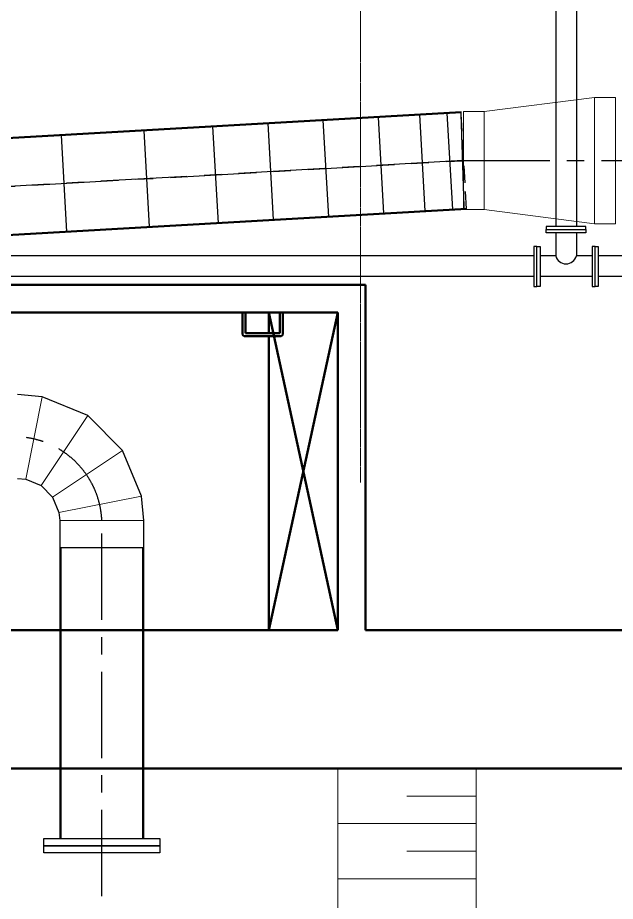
# Model space of a CAD drawing. Header units: inches. Extents: x 0 to 235202, y 0 to 361577.
# Drawn here: x 160199 to 164528, y 290996 to 297394 of the extents above; entities that cross this region are included whole.
import ezdxf

# ---------------------------------------------------------------- set-up
doc = ezdxf.new("R2010")
doc.units = ezdxf.units.IN
doc.header["$MEASUREMENT"] = 0
doc.linetypes.add('CENTER', pattern=[2, 1.25, -0.25, 0.25, -0.25])
doc.linetypes.add('HIDDEN', pattern=[0.375, 0.25, -0.125])
for name, color, linetype, lineweight in [('.5', 8, 'Continuous', 0), ('DIM', 251, 'Continuous', 0), ('plan', 8, 'Continuous', 0)]:
    doc.layers.add(name, color=color, linetype=linetype, lineweight=lineweight)
for name, color, linetype in [('2', 2, 'HIDDEN'), ('pipes', 2, 'Continuous'), ('steel elbow 90deg', 3, 'Continuous'), ('text', 3, 'Continuous')]:
    doc.layers.add(name, color=color, linetype=linetype)

msp = doc.modelspace()

# ---------------------------------------------------------------- linework, layer by layer
at = {"layer": '.5', "color": 8, "linetype": 'CENTER', "ltscale": 10}
msp.add_line((162682.6, 294028.3), (162682.6, 325313), dxfattribs=at)
at = {"color": 8, "linetype": 'CENTER', "ltscale": 500}
for p, q in [((163422.3, 296359.1), (159308.5, 296123.9)), ((159308.5, 296123.9), (163422.4, 296358.6)), ((163427.8, 296358.8), (166172.5, 296358.8)), ((160808.9, 291034), (160808.9, 293759.1))]:
    msp.add_line(p, q, dxfattribs=at)
at = {"color": 8}
for p, q in [((160388.9, 291399.3), (160388.9, 291451.3)), ((160388.9, 291451.3), (161228.9, 291451.3)), ((161228.9, 291451.3), (161228.9, 291399.3)), ((161228.9, 291399.3), (160388.9, 291399.3)), ((160388.9, 291347.3), (160388.9, 291399.3)), ((160388.9, 291399.3), (161228.9, 291399.3)), ((161228.9, 291347.3), (160388.9, 291347.3)), ((161228.9, 291399.3), (161228.9, 291347.3))]:
    msp.add_line(p, q, dxfattribs=at)
at = {"color": 8, "linetype": 'CENTER', "ltscale": 500}
msp.add_arc((160174.9, 293724.6), 635, 3.11252, 87.78198, dxfattribs=at)
at = {"layer": '2', "color": 8}
for p, q in [((163433.7, 296009.2), (163410.8, 296713.3)), ((160509, 293559), (161109, 293559.2))]:
    msp.add_line(p, q, dxfattribs=at)
at = {"layer": 'DIM', "color": 8, "ltscale": 200}
for p, q in [((163577.9, 296713.7), (164377.9, 296815.2)), ((164527.9, 296815.2), (164377.9, 296815.2)), ((164377.9, 296815.2), (164377.9, 295902.5)), ((163577.9, 296713.7), (163427.9, 296713.7)), ((163577.9, 296713.7), (163577.9, 296004.1))]:
    msp.add_line(p, q, dxfattribs=at)
at = {"layer": 'DIM', "color": 8}
for p, q in [((164527.9, 296815.2), (164527.9, 295902.5)), ((163427.9, 296713.7), (163427.9, 296004.1)), ((163577.9, 296004.1), (163427.9, 296004.1)), ((163577.9, 296004.1), (164377.9, 295902.5)), ((164527.9, 295902.5), (164377.9, 295902.5)), ((160259, 294051.7), (160377.8, 294649.2)), ((160368.9, 294006), (160707.4, 294512.7)), ((160452.9, 293921.9), (160959.6, 294260.4)), ((160452.9, 293921.9), (160959.6, 294260.4)), ((160498.3, 293812), (161096.1, 293930.9)), ((160504.2, 293752.5), (161113.7, 293752.5))]:
    msp.add_line(p, q, dxfattribs=at)
at = {"layer": 'DIM', "color": 8, "lineweight": 50}
for p, q in [((163410.9, 296709), (159280, 296472.8)), ((163450.9, 296010.1), (159320, 295774)), ((160508.9, 291451.3), (160508.9, 293559.1)), ((161108.9, 291451.3), (161108.9, 293559.2))]:
    msp.add_line(p, q, dxfattribs=at)
at = {"layer": 'pipes', "color": 8, "ltscale": 2000}
for p, q in [((164245.8, 316577.3), (164245.8, 295881.8)), ((164095.8, 301349.6), (164095.8, 295881.8)), ((164315.4, 295881.8), (164026.2, 295881.8)), ((164026.2, 295881.8), (164026.2, 295859.4)), ((164026.2, 295859.4), (164315.4, 295859.4)), ((164026.2, 295836.9), (164026.2, 295859.4)), ((164026.2, 295859.4), (164315.4, 295859.4)), ((164315.4, 295836.9), (164026.2, 295836.9)), ((164095.8, 295836.9), (164095.8, 295669.2)), ((164245.8, 295836.9), (164245.8, 295669.2)), ((164315.4, 295859.4), (164315.4, 295881.8)), ((164315.4, 295859.4), (164315.4, 295836.9)), ((163960, 295737.2), (163937.6, 295737.2)), ((163937.6, 295737.2), (163937.6, 295448.1)), ((163960, 295448.1), (163960, 295737.2)), ((163960, 295737.2), (163982.4, 295737.2)), ((163960, 295448.1), (163960, 295737.2)), ((163982.4, 295737.2), (163982.4, 295448.1)), ((164381.6, 295737.2), (164359.2, 295737.2)), ((164359.2, 295737.2), (164359.2, 295448.1)), ((164381.6, 295737.2), (164404, 295737.2)), ((164381.6, 295448.1), (164381.6, 295737.2)), ((164381.6, 295448.1), (164381.6, 295737.2)), ((164404, 295737.2), (164404, 295448.1)), ((163937.6, 295669.2), (142873.6, 295669.1)), ((164095.8, 295669.2), (163982.4, 295669.2)), ((164359.2, 295669.2), (164245.8, 295669.2)), ((164909.1, 295669.2), (164404, 295669.2)), ((163937.6, 295519.2), (142878.4, 295519.1)), ((164359.2, 295519.2), (163982.4, 295519.2)), ((164909.1, 295519.2), (164404, 295519.2)), ((163937.6, 295448.1), (163960, 295448.1)), ((163982.4, 295448.1), (163960, 295448.1)), ((164359.2, 295448.1), (164381.6, 295448.1)), ((164404, 295448.1), (164381.6, 295448.1))]:
    msp.add_line(p, q, dxfattribs=at)
msp.add_arc((164170.8, 295689.6), 77.7, 195.26623, 344.73391, dxfattribs=at)
at = {"layer": 'plan', "color": 8, "lineweight": 50}
for p, q in [((151927.6, 295459.1), (162718.9, 295459.1)), ((162718.9, 292959.1), (162718.9, 295459.1)), ((152127.6, 295259.1), (162518.9, 295259.1)), ((161828.9, 295099.1), (161828.9, 295259.1)), ((161848.9, 295109.1), (161848.9, 295259.1)), ((162018.9, 295109.1), (162018.9, 295259.1)), ((162518.9, 295259.1), (162018.9, 292959.1)), ((162518.9, 292959.1), (162018.9, 295259.1)), ((162098.9, 295109.1), (162098.9, 295259.1)), ((162118.9, 295099.1), (162118.9, 295259.1)), ((162518.9, 292959.1), (162518.9, 295259.1)), ((161838.9, 295089.1), (162108.9, 295089.1)), ((161848.9, 295109.1), (162098.9, 295109.1)), ((162018.9, 292959.1), (162018.9, 295089.1)), ((156306.6, 292959.1), (162518.9, 292959.1)), ((162718.9, 292959.1), (164913.9, 292959.1)), ((168242.7, 291959.1), (156172.4, 291959.1))]:
    msp.add_line(p, q, dxfattribs=at)
at = {"layer": 'plan', "color": 8}
for p, q in [((162518.9, 289958.8), (162518.9, 291959.1)), ((163518.9, 288958.8), (163518.9, 291959.1)), ((163018.9, 291758.8), (163518.9, 291758.8)), ((162518.9, 291558.8), (163518.9, 291558.8)), ((163018.9, 291358.8), (163518.9, 291358.8)), ((162518.9, 291158.8), (163518.9, 291158.8))]:
    msp.add_line(p, q, dxfattribs=at)
at = {"layer": 'plan', "color": 8, "lineweight": 50}
for centre, start, end in [((161838.9, 295099.1), 180, 270), ((162108.9, 295099.1), 270, 0)]:
    msp.add_arc(centre, 10, start, end, dxfattribs=at)
at = {"layer": 'steel elbow 90deg', "color": 8}
for p, q in [((160377.8, 294649.2), (160199.4, 294666.8)), ((160707.4, 294512.7), (160377.8, 294649.2)), ((160959.6, 294260.4), (160707.4, 294512.7)), ((161096.1, 293930.9), (160959.6, 294260.4)), ((160199.4, 294057.3), (160259, 294051.7)), ((160259, 294051.7), (160368.9, 294006)), ((160368.9, 294006), (160452.9, 293921.9)), ((160452.9, 293921.9), (160498.3, 293812)), ((161113.7, 293752.5), (161096.1, 293930.9)), ((160498.3, 293812), (160504.2, 293752.5)), ((160504.2, 293752.5), (160504.2, 293559.1)), ((161113.7, 293559.1), (161113.7, 293752.5)), ((160504.2, 293559.1), (161113.7, 293559.1))]:
    msp.add_line(p, q, dxfattribs=at)
at = {"layer": 'text', "color": 8, "ltscale": 500}
for p, q in [((162851.9, 295975.9), (162811.9, 296674.7)), ((163151.4, 295993), (163111.4, 296691.9)), ((163351, 296004.4), (163311.1, 296703.3)), ((161653.8, 295907.4), (161613.9, 296606.2)), ((162053.2, 295930.2), (162013.2, 296629.1)), ((162452.5, 295953), (162412.6, 296651.9)), ((160555.6, 295844.6), (160515.7, 296543.5)), ((161154.6, 295878.9), (161114.7, 296577.7))]:
    msp.add_line(p, q, dxfattribs=at)
at = {"layer": 'text', "color": 8, "linetype": 'HIDDEN', "ltscale": 500}
msp.add_line((163450.9, 296010.1), (163410.9, 296709), dxfattribs=at)

doc.saveas('drawing.dxf')
